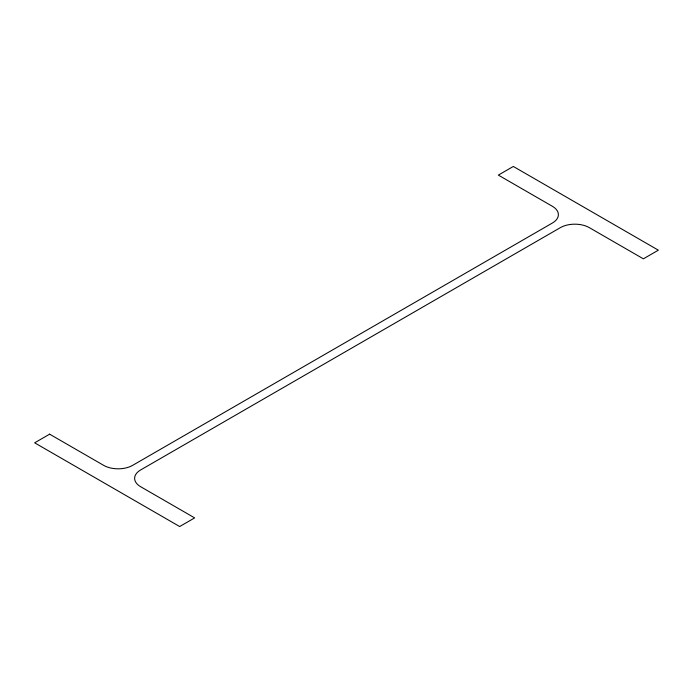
<?xml version="1.0" encoding="UTF-8"?>
<svg xmlns="http://www.w3.org/2000/svg" width="693" height="693" viewBox="0 0 693 693"><rect width="100%" height="100%" fill="white"/><g stroke="black" fill="none" stroke-linecap="round" stroke-linejoin="round"><path stroke-width="1.04" d="M49.627 434.164L34.65 442.818L179.678 526.541L194.655 517.896L140.627 486.703A20.495 11.833 0 0 1 140.627 469.967L560.36 227.642A20.495 11.833 0 0 1 589.336 227.642L643.373 258.836L658.35 250.182L513.322 166.459L498.345 175.104L552.373 206.297A20.495 11.833 0 0 1 552.373 223.033L132.64 465.358A20.495 11.833 0 0 1 103.664 465.358L49.627 434.164"/></g></svg>
